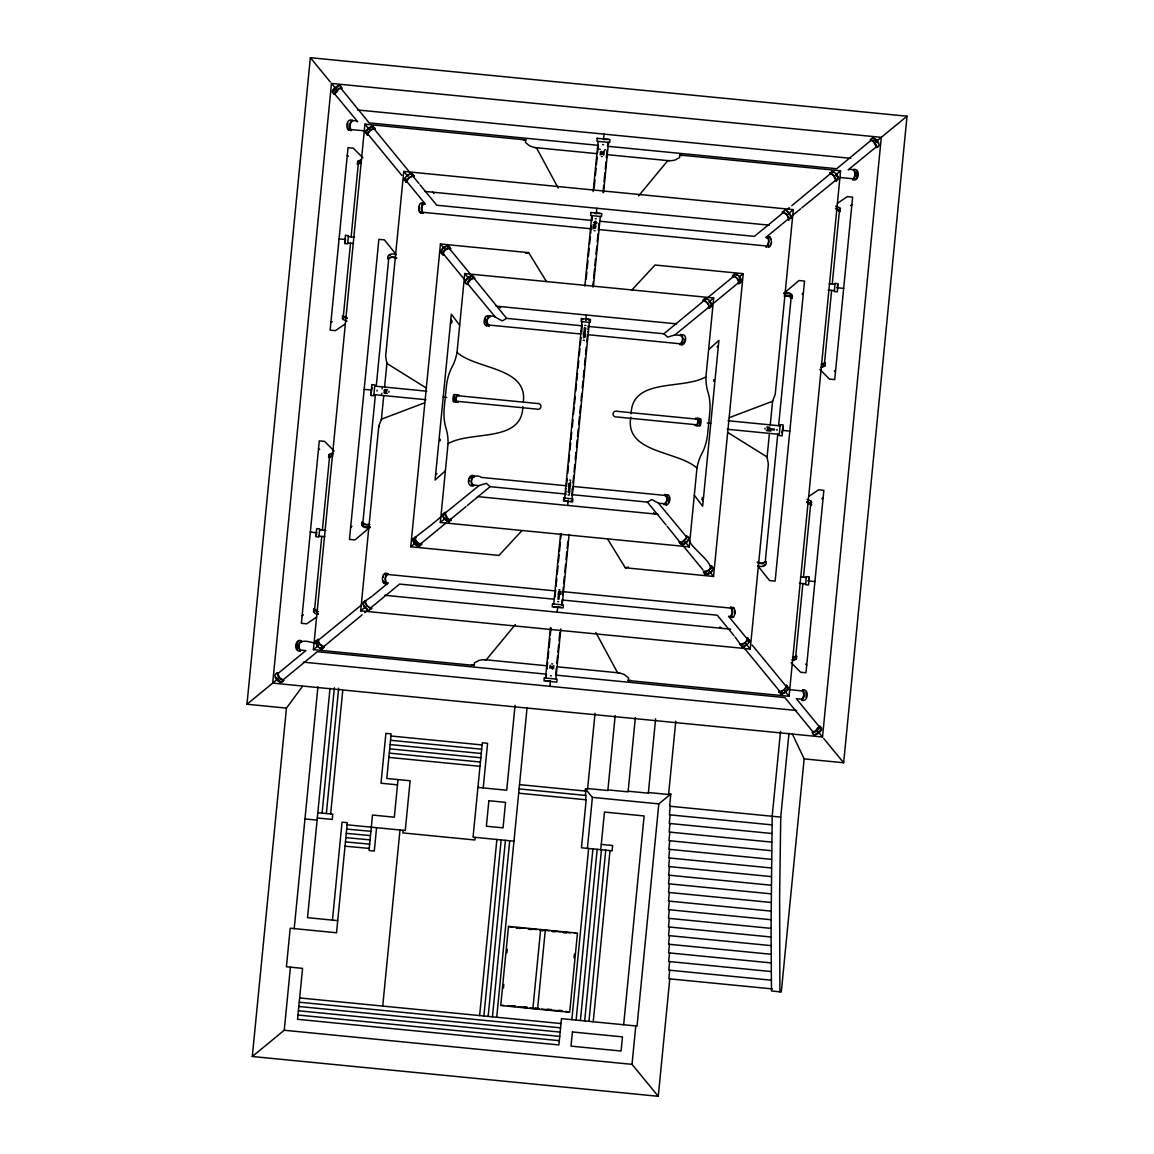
<?xml version="1.0" encoding="UTF-8"?>
<svg xmlns="http://www.w3.org/2000/svg" width="1154" height="1154" viewBox="0 0 1154 1154"><rect width="100%" height="100%" fill="white"/><g stroke="black" fill="none" stroke-linecap="round" stroke-linejoin="round"><path stroke-width="1.5" d="M792.437 734.146L804.15 758.87L781.301 991.95L771.478 990.983L771.06 928.364L772.185 816.267L780.508 731.434M552.304 666.969L552.521 669.132M559.575 592.853L559.69 594.483M570.364 483.988L570.523 486.022M583.635 336.463L583.289 333.174M594.425 227.598L594.151 224.972M601.696 153.468L601.479 151.318M788.961 733.28L780.739 817.104L779.628 896.283L779.888 991.82M469.087 481.377L469.115 480.396M684.885 340.041L684.913 339.074M445.934 523.065L421.08 543.491L421.686 544.082C418.642 549.607 413.233 543.649 412.44 539.668C420.2 533.162 431.784 525.027 440.741 516.963L440.857 516.877M421.686 544.082C418.931 546.289 412.93 539.033 415.426 536.567M708.167 297.299L732.92 276.96C732.574 271.969 743.017 284.23 738.012 283.148L713.143 303.574M732.92 276.96C735.242 275.142 740.19 281.129 738.07 283.163M732.314 276.354C735.92 269.055 746.205 281.965 738.574 283.884M286.38 708.109L246.97 704.243L310.354 57.7L907.03 116.208L843.646 762.751L804.223 758.885M331.486 83.434L272.69 683.11L822.514 737.017L881.31 137.34L331.486 83.434L336.002 88.916M669.782 978.852L658.27 1096.3L252.293 1056.501L286.452 708.109L302.435 686.442M597.743 145.303L369.15 122.887L341.007 88.396L338.713 88.959L334.516 93.734L357.697 121.761C350.311 117.333 348.652 126.738 351.379 130.489L348.566 130.2L348.854 128.887M301.252 641.711L301.338 640.802C294.833 637.83 293.39 652.616 300.343 650.957C296.131 640.932 302.478 639.46 313.787 642.937M352.287 121.242L352.374 120.333C346.69 117.91 345.349 127.719 348.595 130.214M316.773 534.086L316.023 535.543M313.484 611.519L313.744 608.879L317.494 611.086M332.698 455.989L328.587 457.417L328.977 454.445L332.741 452.916M346.993 321.115L342.724 319.355L342.493 315.677L347.296 318.057M361.49 159.714L357.726 161.243L357.336 164.214L361.447 162.786M314.638 608.98L321.75 536.422M322.384 530.061L329.496 457.489M343.387 315.778L350.499 243.22M351.133 236.858L358.245 164.286C355.85 163.983 360.207 161.949 361.231 162.353M515.348 624.574L486.223 659.843A19.488 17.93 5.6 0 0 479.054 660.405L474.366 662.901L474.323 665.44L313.412 649.659L364.938 124.156L525.849 139.922L525.387 142.432L529.513 145.779A19.488 17.93 5.6 0 0 536.437 147.726L558.161 187.987M252.293 1056.501L284.245 1030.248L290.433 967.167M294.212 928.609L317.913 686.861M330.03 688.289L307.527 917.675L337.718 920.632M322.096 813.123L334.386 687.77M326.366 813.541L338.67 688.188M372.165 387.672L370.968 393.716M330.65 813.959L342.767 690.395M370.232 527.421C366.741 528.734 359.846 527.234 361.995 522.127L365.818 524.536L369.843 524.406M396.601 258.482L392.043 257.068L387.831 258.684C386.705 253.75 392.735 253.216 395.923 254.601M362.904 522.214L375.396 394.755M376.233 386.244L388.725 258.77M377.012 391.091L377.113 390.139M381.512 394.192L381.786 393.326M382.219 388.898L382.118 387.975M727.958 432.591L767.107 456.998L768.362 464.139L750.23 649.038L360.683 610.841L378.8 425.941L381.44 419.176L424.571 402.847M729.429 417.604L772.56 401.275L775.199 394.509L793.317 209.61L403.77 171.412L385.638 356.312L386.893 363.452L426.042 387.859M332.453 920.127L342.06 822.153L347.325 822.672L336.535 932.764L290.202 928.22L286.423 966.778L302.564 968.365L297.559 1019.314L558.897 1044.933L561.464 1018.65L637.037 1026.065L658.819 803.891L670.791 794.053L668.642 793.851M381.383 419.724L383.748 395.577M384.585 387.066L386.951 362.904M388.912 392.259L389.013 391.307M554.987 590.877L387.859 574.49C384.167 576.005 385.465 581.529 386.951 583.736L384.239 583.477L384.412 582.135M385.119 574.519L385.234 573.322L387.946 573.581L387.859 574.49M418.902 183.457L412.858 176.1L409.079 177.889L406.597 181.236L425.393 204.114C420.503 203.566 421.484 211.139 423.273 213.259L420.561 212.985L420.676 211.788M421.441 204.042L421.556 202.83L424.268 203.104L424.182 203.998M376.579 827.692L374.285 851.061L369.02 850.541L372.497 815.056L394.322 817.191L398.015 779.57M522.055 530.523L498.975 555.42L410.752 546.78L440.453 243.984L528.662 252.639L546.462 281.547M382.724 1006.086L399.991 829.986M440.136 440.828L440.294 439.241M451.69 323.019L451.863 321.302M403.121 830.303L402.861 832.928L474.929 839.997L475.188 837.371M440.323 522.488L448.055 443.641A28.807 13.184 -84.4 0 0 446.079 428.581L445.646 427.052A30.119 13.79 -84.4 0 1 444.261 407.564L446.309 387.052A29.961 13.718 -84.4 0 1 450.738 369.684L452.152 366.813A28.807 13.184 -84.4 0 0 457.027 352.403L464.745 273.556L713.677 297.963L705.945 376.81A28.807 13.184 -84.4 0 0 707.921 391.87L708.354 393.399A30.119 13.79 -84.4 0 1 709.739 412.887L707.69 433.399A30.119 13.79 -84.4 0 1 702.57 452.209L701.848 453.637A28.807 13.184 -84.4 0 0 696.973 468.034L689.255 546.895L440.323 522.488L444.29 519.228L448.863 522.084L451.315 519.834L450.695 519.213L466.043 506.563M458.326 401.419L458.239 402.313L453.652 401.866A2.972 0.995 -84.4 0 1 452.959 398.808L453.104 397.322A2.972 0.995 -84.4 0 1 454.373 394.466L458.96 394.913L458.874 395.808M581.587 325.76L506.62 318.36L474.15 278.402L470.832 279.297L467.658 283.725L495.528 317.278C489.599 312.633 484.045 321.807 489.152 325.067L489.137 325.962L486.469 325.716L486.642 324.505M487.406 316.787C485.69 312.979 481.463 324.837 486.469 325.716M474.352 476.717C471.193 473.068 469.721 487.998 473.529 485.041L472.88 484.839C468.423 479.299 475.188 473.183 481.406 477.41L565.893 485.733M490.032 316.744C487.767 313.931 484.334 325.096 489.137 325.962M483.209 787.922L487.579 743.32L482.3 742.801L473.053 837.155L513.977 841.165M522.863 406.641C521.94 443.136 470.947 430.37 448.055 443.641M523.368 401.52C527.407 367.001 476.559 369.669 457.013 352.403M479.617 1015.578L496.884 839.492M483.887 1015.996L501.153 839.91M515.059 705.238L506.721 790.23L477.929 787.403M488.156 1016.414L505.423 840.328M492.441 1016.833L509.707 840.747M496.71 1017.251L527.075 707.59M503.461 988.026L503.808 984.506M506.909 952.858L507.255 949.338M545.51 678.047L550.429 627.848M593.199 191.578L598.118 141.394M545.813 681.091L550.458 680.932M546.102 678.105L546.448 674.513M546.982 669.132L547.631 662.468M548.035 658.386L548.741 651.217M549.088 647.625L549.968 638.667M550.314 635.075L551.021 627.906M594.151 188.059L594.945 179.88M595.377 175.509L596.084 168.34M596.43 164.748L597.181 157.074M597.671 152.198L598.363 145.029M553.704 604.004L560.613 533.566M584.876 286.048L591.786 215.61M554.007 607.047L560.988 607.134M554.987 597.022L555.68 589.982M556.026 586.448L556.805 578.572M557.238 574.129L558.031 566.066M558.449 561.796L559.142 554.757M559.488 551.237L560.339 542.423M560.685 538.904L561.205 533.624M564.681 498.095L581.991 321.634M586.174 279.066L586.852 272.012M587.198 268.493L587.963 260.818M588.41 256.174L589.189 248.312M589.622 243.84L590.314 236.801M590.66 233.281L591.396 225.679M591.872 220.948L592.391 215.668M565.633 494.59L565.994 490.969M566.484 485.877L567.205 478.549M567.71 473.371L568.432 466.072M568.778 462.509L569.47 455.368M569.989 450.132L570.696 442.891M571.057 439.328L571.749 432.202M572.269 426.908L572.975 419.724M573.495 414.387L574.202 407.247M574.548 403.684L575.255 396.514M575.774 391.206L576.481 384.008M576.812 380.517L577.519 373.29M578.039 368.039L578.76 360.769M579.265 355.562L579.957 348.436M580.318 344.873L581.025 337.545M581.529 332.395L582.236 325.255M565.287 501.168L568.114 500.836M550.184 665.238L549.809 668.152M592.954 228.982L593.315 224.439M600.224 154.852L600.426 151.924M551.266 667.834L551.41 666.334M557.988 599.157L558.406 594.945M558.522 593.704L558.752 591.454M568.331 492.441L568.908 486.613M569.066 485.055L569.239 483.18M583.491 337.819L583.751 335.266M583.895 333.722L584.501 327.505M594.368 228.146L594.512 226.646M594.642 225.405L595.046 221.193M601.58 154.549L601.782 152.516M549.924 686.313L550.444 681.004M557.194 612.183L557.714 606.86M567.667 505.438L568.186 500.1M585.814 320.35L586.333 315.013M596.286 213.591L596.806 208.268M603.556 139.432L604.076 134.138M552.218 667.935L552.391 666.19M558.954 599.258L559.358 595.046M559.488 593.805L559.733 591.237M595.363 227.929L595.478 226.747M595.594 225.506L596.012 221.294M602.576 154.362L602.734 152.616M570.105 486.728L569.283 495.08L568.085 494.965M570.249 485.17L570.581 481.795M584.732 337.574L584.934 335.396M585.092 333.838L585.669 328.01M553.776 665.598L553.574 668.527M561.046 591.468L560.844 594.397M603.816 155.213L604.35 150.684M588.713 319.283L585.886 319.615M571.764 495.181L572.471 488.055M572.975 482.906L573.682 475.578M574.043 472.015L574.735 464.889M575.24 459.681L575.961 452.411M576.481 447.161L577.188 439.934M577.519 436.443L578.226 429.245M578.745 423.936L579.452 416.767M579.798 413.204L580.505 406.049M581.025 400.726L581.731 393.543M582.251 388.249L582.943 381.108M583.304 377.546L584.011 370.304M584.53 365.068L585.222 357.942M585.568 354.379L586.29 347.08M586.795 341.901L587.516 334.559M588.006 329.481L588.367 325.861M561.609 604.783L562.128 599.503M562.604 594.772L563.34 587.17M563.686 583.65L564.378 576.611M564.811 572.139L565.59 564.277M566.037 559.632L566.802 551.958M567.148 548.424L567.826 541.385M572.009 498.816L589.319 322.355M592.795 286.827L593.315 281.547M593.661 278.013L594.512 269.214M594.858 265.694L595.551 258.64M595.969 254.385L596.762 246.321M597.195 241.878L597.974 233.988M598.32 230.468L599.013 223.429M599.993 213.403L594.844 213.49M562.214 604.84L569.124 534.403M593.387 286.884L600.296 216.447M555.637 675.422L556.329 668.238M556.819 663.377L557.57 655.688M557.916 652.111L558.623 644.942M559.055 640.557L559.849 632.392M602.979 192.545L603.686 185.376M604.032 181.784L604.912 172.826M605.259 169.234L605.965 162.065M606.369 157.968L607.105 150.438M607.552 145.938L607.898 142.346M608.187 139.36L603.542 139.504M555.882 679.057L560.801 628.858M603.571 192.603L608.49 142.404M532.888 1008.654L540.649 929.533M535.225 1008.884L535.312 1007.99L538.601 1008.307M542.885 930.658L542.971 929.763M537.548 1009.115L545.308 929.994M585.237 791.067L585.453 788.932L587.588 789.134L595.031 713.215M585.424 795.394L585.843 791.125L519.516 784.619M585.612 799.736L586.03 795.467L519.098 788.903M574.043 957.661L574.389 954.142M587.386 848.363L592.391 797.371L585.453 788.932M571.85 1019.674L588.627 848.493M630.791 417.229C624.588 453.205 677.268 450.536 696.987 468.048M631.137 413.81C632.031 377.3 683.197 390.153 705.945 376.81M576.12 1020.093L592.911 848.911M580.404 1020.511L597.181 849.33M600.758 849.676L604.451 812.055L644.134 815.95L623.665 1024.752M584.674 1020.929L601.465 849.748M615.183 715.581L607.841 790.519L587.646 788.528M588.944 1021.348L605.735 850.166M593.228 1021.766L610.004 850.585M635.364 717.557L628.079 791.875L607.898 789.884M663.968 503.707C667.3 503.101 667.935 496.739 664.848 495.383L664.863 494.489L668.238 494.979C672.695 498.023 667.676 508.553 663.968 503.707L658.472 503.173L686.341 536.725L686.024 538.327L682.302 541.673L679.85 542.048L667.127 526.282M679.648 343.733C682.995 343.127 683.615 336.766 680.528 335.396L680.557 334.516L683.918 334.992C688.375 338.05 683.356 348.58 679.648 343.733L588.107 334.718M666.478 504.861L666.594 503.663M667.358 495.946L667.531 494.734M655.616 718.827L648.332 793.187L628.151 791.211M658.27 1096.3L632.017 1064.349L635.782 1025.935M695.126 424.643L695.04 425.537L699.627 425.985A2.972 0.995 -84.4 0 0 700.896 423.129L701.041 421.628A2.972 0.995 -84.4 0 0 700.348 418.585L695.761 418.123L695.674 419.017M675.768 721.178L668.584 794.5L648.389 792.524M670.791 794.053L669.594 806.199L780.739 817.104M670.258 806.271L669.421 814.811L772.012 824.879M670.113 814.883L669.277 823.437L771.882 833.491M669.984 823.509L669.147 832.048L771.737 842.117M702.137 499.148L702.31 497.432M713.706 381.209L713.864 379.623M669.839 832.121L669.003 840.675L771.593 850.729M669.724 840.747L668.873 849.286L771.478 859.355M669.637 849.358L668.801 857.912L771.391 867.981M669.551 857.985L668.714 866.539L771.305 876.593M669.464 866.611L668.628 875.165L771.218 885.219M669.392 875.237L668.555 883.791L771.16 893.845M669.363 883.863L668.527 892.417L771.132 902.471M669.349 892.489L668.498 901.043L771.103 911.112M669.32 901.13L668.483 909.669L771.074 919.738M669.306 909.756L668.469 918.31L771.06 928.364M669.334 918.396L668.498 926.936L771.088 937.005M669.363 927.023L668.527 935.577L771.117 945.631M669.392 935.663L668.555 944.217L771.146 954.271M669.435 944.304L668.599 952.843L771.189 962.912M669.522 952.944L668.685 961.484L771.276 971.553M669.608 961.585L668.772 970.125L771.362 980.193M669.695 970.226L668.858 978.765L772.372 988.92M607.538 538.904L625.309 567.782L713.547 576.466L743.248 273.671L655.025 265.016L631.945 289.928M730.641 608.1L730.727 607.192L734.031 607.696L735.3 612.774L733.684 617.044L729.732 617.347C731.607 615.471 733.958 610.307 730.641 608.1L563.498 591.713M766.963 237.609L767.049 236.714L770.353 237.205L771.622 242.282L770.021 246.567L766.054 246.869C768.218 245.138 770.67 237.897 765.751 237.493L781.272 224.742M732.444 617.621L732.559 616.409M733.439 607.466L732.776 608.605M768.766 247.129L768.881 245.932M770.858 239.484L769.761 236.974M764.987 429.144L765.088 428.177M767.049 457.547L769.415 433.385M770.252 424.874L772.617 400.712M776.887 430.312L776.988 429.346M757.399 561.969L761.957 563.383L765.275 561.666L777.767 434.207M778.604 425.696L791.096 298.222L789.148 296.203L784.157 296.044M765.275 561.666L766.169 561.767C767.295 566.686 761.265 567.234 758.077 565.849M791.096 298.222L792.005 298.323C794.154 293.217 787.259 291.717 783.768 293.029M781.835 432.764L783.032 426.735M595.839 632.464L617.563 672.724A19.488 17.93 5.6 0 1 624.487 674.672L628.613 678.018L628.151 680.514L789.062 696.295L840.588 170.792L679.677 155.011L679.634 157.55L674.946 160.045A19.488 17.93 5.6 0 1 667.777 160.608L638.652 195.877M792.553 657.665L795.755 656.164L802.867 583.592M803.501 577.231L810.613 504.659L806.704 502.394M821.302 364.462L824.504 362.962L831.616 290.39M832.25 284.028L839.362 211.456L836.506 209.364M792.509 660.737L796.274 659.208L796.649 656.251L795.755 656.164M810.613 504.659L811.507 504.76L811.276 501.081L807.007 499.321M821.259 367.535L825.023 366.006L825.399 363.048L824.504 362.962M839.362 211.456L840.256 211.543L840.025 207.879L835.756 206.119M808.348 580.924L809.228 578.096M837.227 286.365L837.977 284.894M802.535 690.857L802.621 689.962C809.574 688.303 808.117 703.089 801.626 700.117L803.862 695.198L802.982 691.058L788.283 689.457M853.571 170.388L853.657 169.479C860.61 167.835 859.167 182.62 852.662 179.649C856.066 176.49 856.254 166.941 848.147 169.854L876.333 146.846L873.16 141.365L871.01 140.37L836.708 168.729L608.115 146.327M454.085 397.192L454.113 400.568M699.915 423.258L699.887 419.868M470.356 274.089L449.93 249.206L450.651 248.745C448.574 240.955 435.909 251.356 443.136 254.919L443.727 254.298L464.168 279.167M449.93 249.206C448.012 246.97 441.982 251.889 443.684 254.298M450.651 248.745C448.401 245.99 440.871 252.178 443.136 254.919M710.316 566.152C715.264 565.763 702.873 576.207 704.07 571.244C723.803 569.672 691.001 548.583 689.919 541.399L689.832 541.284M710.864 565.532C718.091 569.081 705.426 579.496 703.349 571.706M296.434 645.447L297.169 642.807M296.996 645.504L297.141 644.538M856.859 175.913L857.004 174.946M857.566 174.99L856.831 177.644M419.364 206.768L419.465 210.475M734.636 613.683L734.535 609.976M602.648 153.569L603.268 151.491M595.377 227.699L595.81 226.112M584.818 336.579L585.597 333.996M569.182 483.872L568.403 486.454M558.623 592.752L558.19 594.339M551.352 666.882L551.093 667.95M405.501 178.798L405.487 179.649M748.499 641.653L748.513 640.802M347.859 123.117L347.945 128.382M806.141 697.333L806.055 692.054M383.041 577.245L383.662 575.572M770.959 243.205L770.338 244.879M485.257 318.562L485.142 323.178M668.743 501.889L668.858 497.259M328.601 457.402L332.482 455.556M825.399 363.048L821.518 364.895M796.649 656.251L792.769 658.097M387.831 258.684L391.826 256.65L396.673 257.775M766.169 561.767L762.174 563.787L757.327 562.662M441.665 250.75L442.444 249.408M712.335 569.701L711.556 571.042M545.885 674.124L317.292 651.707L283.105 679.836L283.711 680.471C280.494 687.019 270.382 674.701 277.422 672.811L277.941 673.532L305.853 650.596L300.429 650.063M283.105 679.836L279.427 677.586L277.941 673.532M283.711 680.471C280.985 681.12 276.253 675.364 277.422 672.811M870.895 140.615C870.448 136.691 879.838 148.116 876.059 146.919M870.289 139.966C873.506 133.431 883.618 145.75 876.578 147.64M405.458 177.745L405.79 179.808M748.542 642.706L748.21 640.629M469.577 478.535L471.654 476.732M684.423 341.901L682.346 343.704M316.715 641.912L316.759 643.413M362.125 614.866L323.625 646.702L319.269 643.485L318.302 640.225L362.082 604.48M791.875 205.585L830.375 173.749L833.39 175.321L835.698 180.226L801.9 207.778M599.82 221.236L754.399 236.382L783.494 212.451L786.84 214.932L788.629 218.697L782.21 223.977M450.695 519.213L449.555 519.588L447.42 518.031L445.17 513.083L479.025 485.574M451.315 519.848C448.343 522.358 442.141 511.9 445.559 512.953M588.915 326.481L663.882 333.78L703.305 301.237C703.074 296.679 712.869 308.608 708.441 307.498L674.975 334.876M703.305 301.237C705.628 299.91 710.2 305.464 708.441 307.498M702.685 300.617C706.104 293.621 716.461 306.228 708.931 308.219M413.521 539.466L415.483 544.154L419.508 545.885M421.066 543.548C418.657 545.193 413.839 539.336 415.93 537.288M740.479 280.985L739.18 277.018M454.099 395.707L453.782 400.683M466.865 279.138L466.057 280.436A4.962 1.515 -39.4 0 0 465.956 280.956M687.135 541.313L687.943 540.014A4.962 1.515 -39.4 0 0 688.044 539.495M333.694 90.373L336.362 87.819M441.347 252.74L442.141 251.904M712.653 567.71L711.903 568.331M474.265 278.778C475.376 274.349 463.461 284.144 468.019 283.927M685.981 536.523C690.539 536.293 678.624 546.102 679.735 541.673M407.045 181.798L406.41 182.404L404.592 180.183L405.429 179.375M389.489 255.625L390.615 254.846M764.511 564.825L763.385 565.604M729.818 616.452L728.607 616.323L746.955 638.652L747.59 638.047L749.408 640.254A6.174 1.789 -39.4 0 1 749.797 641.537L746.912 644.985L742.974 647.149A6.174 1.789 -39.4 0 1 741.791 646.528L735.098 636.979M748.571 641.076L749.408 640.254M401.88 175.451L368.227 134.528L367.592 135.148L365.76 132.926L366.611 132.104M752.119 644.999L785.773 685.909L786.408 685.303L788.24 687.524A6.174 1.774 -39.4 0 1 788.615 688.794L785.715 692.227L781.792 694.405A6.174 1.774 -39.4 0 1 780.609 693.785L778.791 691.563L779.513 691.058L743.883 647.639M787.389 688.332L788.24 687.524M341.079 88.67L341.786 88.151C340.329 80.304 329.366 92.479 333.145 91.397M341.786 88.151C339.464 86.016 331.818 94.296 334.775 93.849M335.771 92.911L337.761 91.065M816.239 729.386L818.229 727.525M801.713 699.209L796.303 698.675L819.225 726.602C823.163 726.154 811.724 735.545 812.921 731.78L784.85 697.564L556.257 675.148M820.855 729.054C824.634 727.972 813.671 740.147 812.214 732.3M443.064 248.701L446.151 246.653M710.936 571.749L707.849 573.798M467.5 278.46L471.236 276.195A4.962 1.515 -39.4 0 1 472.101 276.383M467.86 278.893L470.168 277.176M435.606 474.741L436.933 473.558M717.067 346.892L718.394 345.71M686.14 541.558L683.832 543.274M686.5 541.991L682.764 544.255A4.962 1.515 -39.4 0 1 681.899 544.068M368.14 129.58L369.641 128.339M785.138 691.52L785.86 690.871M819.138 731.391L817.638 732.631M445.372 470.818L435.087 480.035L451.344 314.176L459.653 325.212M708.628 349.633L718.913 340.401L702.656 506.274L694.347 495.239M467.384 505.452L490.118 486.671L565.085 493.97M297.559 642.201L298.41 641.739M856.441 178.25L855.59 178.711M699.901 424.744L700.218 419.767M369.468 527.724L354.97 539.928L349.46 539.38L378.873 239.325L384.397 239.873L396.24 254.645M784.532 292.727L799.03 280.523L804.54 281.071L775.127 581.111L769.603 580.577L757.76 565.806M782.946 212.884L782.325 212.249L784.547 210.432A6.174 1.789 50.6 0 1 785.831 210.042L789.264 212.942L791.442 216.88A6.174 1.789 50.6 0 1 790.807 218.063L788.586 219.88L788.095 219.159M830.202 174.066L829.596 173.432L831.803 171.614A6.174 1.774 50.6 0 1 833.087 171.225L836.52 174.124L838.698 178.062A6.174 1.774 50.6 0 1 838.078 179.231L835.857 181.063L835.352 180.341M786.812 209.754L789.278 207.72M788.211 213.807L793.317 209.61M835.453 175.004L840.588 170.792M875.814 141.841L907.03 116.208M791.918 215.957L800.674 208.787M445.069 512.232L442.155 514.612L444.29 519.228M410.752 546.78L415.743 542.683M709.71 301.223L713.677 297.963M739.512 276.744L743.248 273.671M323.798 646.384L324.404 647.019L322.197 648.837A6.174 1.774 50.6 0 1 320.913 649.212L317.48 646.327L315.302 642.389A6.174 1.774 50.6 0 1 315.922 641.206L318.143 639.388L318.648 640.109M554.18 599.214L399.601 584.068L371.054 607.567L371.675 608.187L369.453 610.019A6.174 1.789 50.6 0 1 368.169 610.408L364.736 607.509L362.558 603.571A6.174 1.789 50.6 0 1 363.193 602.388L371.79 596.474M372.728 595.695L388.249 582.958L387.037 582.842M246.97 704.243L278.186 678.595M313.412 649.659L318.547 645.447M360.683 610.841L365.789 606.643M364.722 612.731L367.188 610.697M350.643 527.349L351.941 526.339M802.059 294.097L803.357 293.102M407.319 175.74L408.098 175.148M746.321 644.264L744.748 645.346M746.681 644.711L743.695 646.341M444.146 248.485L444.925 247.908M709.075 572.543L709.854 571.966M410.117 172.811L374.487 129.378L375.209 128.887L373.391 126.666A6.174 1.774 -39.4 0 0 372.208 126.046L368.285 128.209L365.385 131.657A6.174 1.774 -39.4 0 0 365.76 132.926M413.305 176.649L414.041 176.144L412.209 173.922L411.617 175.033M741.791 646.528L742.758 645.851M472.217 276.729C473.818 272.532 459.595 281.475 467.399 284.533M686.601 535.918C694.405 538.961 680.182 547.919 681.783 543.707M345.349 323.899L335.381 330.635L330.131 330.116L348.032 147.654L353.283 148.174L362.89 157.809M837.4 203.349L847.368 196.613L852.618 197.132L834.717 379.594L829.466 379.075L819.859 369.424M316.6 617.101L306.632 623.838L301.382 623.319L319.283 440.857L324.534 441.376L334.141 451.012M808.651 496.552L818.619 489.815L823.869 490.335L805.968 672.796L800.717 672.277L791.11 662.627M447.896 247.187L448.863 246.567M705.137 573.884L706.104 573.264M330.895 322.413L332.179 321.649M850.57 205.585L851.854 204.835M302.146 615.616L303.43 614.851M821.821 498.802L823.105 498.038M359.327 161.012L360.841 160.406M330.578 454.214L333.03 453.493M823.422 366.236L820.97 366.958M794.673 659.439L792.221 660.16M783.955 293.823L789.249 293.621M370.045 526.628L364.751 526.83M408.891 174.658L410.305 174.095M365.905 601.292C364.462 603.513 368.314 607.841 370.881 607.884M832.337 172.523L833.202 172.523M321.663 647.928L320.798 647.928M371.199 127.488L372.699 127.445M782.801 692.963L781.301 692.991M525.604 253.346L528.662 252.639M625.338 567.811L628.396 567.09M352.374 120.333C349.258 121.963 348.638 128.282 351.379 130.489M852.662 179.649C855.778 178.005 856.398 171.686 853.657 169.479M301.338 640.802C298.222 642.432 297.602 648.75 300.343 650.957M801.626 700.117C804.742 698.487 805.362 692.169 802.621 689.962M658.545 503.187L651.736 499.538L647.452 502.105L572.413 494.691M421.556 202.83L419.739 204.157L418.7 207.677L419.046 211.341L420.561 212.985M424.268 203.104L422.465 204.417L421.412 207.951L421.758 211.6L423.273 213.259M766.054 246.869L767.872 245.542L768.91 242.023L768.578 238.359L767.049 236.714M385.234 573.322L383.416 574.634L382.378 578.168L382.71 581.818L384.239 583.477M387.946 573.581L386.128 574.908L385.09 578.428L385.422 582.092L386.951 583.736M729.732 617.347L731.535 616.02L732.588 612.5L732.242 608.85L730.727 607.192M383.748 392.172L385.898 391.971M770.252 428.278L768.102 428.48M489.152 325.067L580.779 333.996M680.557 334.516C684.308 336.074 683.557 343.719 679.619 344.657M680.471 335.41L676.345 335.006M473.472 485.041L477.655 485.445M664.863 494.489C668.628 496.047 667.877 503.692 663.939 504.63M664.776 495.383L573.221 486.454M332.049 454.128L332.987 454.027M792.264 659.626L793.202 659.525M338.641 86.204L334.487 88.613L332.915 91.296M784.59 295.424L789.682 295.914L792.005 298.323M369.41 525.027L364.318 524.536L361.995 522.127M815.359 734.232L819.513 731.838L821.085 729.155M523.411 140.153L525.849 139.922M628.151 680.514L630.589 680.283M663.882 333.78L667.661 337.127L675.104 334.876M490.046 486.671L486.339 483.324L478.896 485.56M384.354 393.24L387.282 393.427M769.646 427.211L766.718 427.009M346.705 829.077L370.896 831.313M346.287 833.361L370.477 835.583M345.868 837.631L370.059 839.867M345.45 841.901L369.641 844.137M345.032 846.185L369.222 848.406M357.452 109.947L850.7 158.314M602.561 144.596L603.513 144.683M599.474 149.097L600.325 149.371M604.754 149.804L605.677 149.703M351.465 129.594L365.717 130.979M534.994 147.582L596.921 153.655M607.292 154.679L669.219 160.738M840.213 177.514L852.748 178.74M601.393 156.497L602.345 156.583M357.596 161.56L358.807 161.69M839.319 208.802L840.516 208.917M424.614 191.376L769.343 225.174M595.291 218.726L596.243 218.813M591.324 220.4L436.746 205.239L419.998 184.799M593.531 222.52L597.238 222.881M423.359 212.35L590.502 228.737M599.013 229.574L766.141 245.961M594.122 230.627L595.089 230.713M348.349 236.584L354.595 237.19M829.207 283.725L835.02 284.302M339.088 238.878L345.652 239.527L344.772 242.34M836.664 287.678L843.661 288.356M347.729 242.946L353.542 243.508M828.154 290.043L834.4 290.664M791.067 295.525L792.264 295.64M496.061 306.156L676.605 323.856M581.962 319.6L582.857 319.701M588.828 320.278L589.723 320.365M487.522 315.576L490.133 315.835M584.717 325.37L585.915 325.486M581.4 325.414L582.294 325.5M588.266 326.092L589.16 326.178M584.386 328.674L585.583 328.789M580.851 330.996L581.746 331.083M587.718 331.66L588.612 331.746M583.26 340.242L584.458 340.358M342.233 318.331L343.43 318.446M823.942 365.558L825.153 365.674M374.733 386.1L426.85 391.206M727.986 420.734L780.104 425.84M387.629 389.836L384.715 389.475M385.032 390.917L386.778 391.091M767.323 428.408L769.054 428.567M770.295 428.697L774.507 429.115M364.174 389.36L371.328 390.052M443.223 397.106L446.742 397.452M707.258 422.999L710.777 423.345M782.672 430.384L789.826 431.091M384.946 391.87L386.677 392.043M767.222 429.36L768.968 429.533M770.208 429.649L774.421 430.067M766.371 430.601L770.901 431.134M373.896 394.61L426.014 399.717M727.15 429.245L779.267 434.351M328.847 454.763L330.058 454.892M810.57 502.004L811.767 502.12M569.542 480.093L570.74 480.208M474.438 475.809C467.428 472.707 465.884 487.623 473.443 485.935M565.388 488.69L566.282 488.791M572.254 489.368L573.149 489.455M568.417 491.647L569.614 491.763M564.84 494.273L565.734 494.359M571.706 494.936L572.6 495.037M564.277 500.086L565.171 500.172M571.143 500.749L572.038 500.836M477.395 496.581L657.939 514.295M361.736 524.81L362.933 524.926M319.6 529.816L325.846 530.393M800.458 576.942L806.271 577.505M310.339 532.095L316.903 532.73M807.915 580.88L814.912 581.558M318.98 536.12L324.793 536.711M799.405 583.246L805.651 583.866M558.911 589.737L559.878 589.824M562.676 600.051L717.254 615.212L734.002 635.652M557.757 601.623L558.709 601.724M384.657 595.262L730.641 629.19M314.681 611.649C311.493 611.476 316.816 614.866 318.244 614.317M795.193 658.761L796.404 658.876M551.655 663.867L552.607 663.954M484.781 659.699L546.707 665.771M557.079 666.796L619.006 672.869M550.487 675.754L551.439 675.855M303.3 662.136L796.548 710.489M390.961 736.007L482.098 744.95M390.542 740.277L481.68 749.22M390.11 744.561L481.261 753.49M389.691 748.831L480.843 757.774M389.273 753.115L480.41 762.044M388.855 757.385L479.992 766.314M592.391 797.371L658.819 803.891M518.68 793.173L586.174 799.794L581.472 847.786L612.139 850.786L612.659 845.521L601.277 844.411M397.495 784.85L381.008 783.234L385.898 733.353L391.163 733.872L386.792 778.474L410.132 780.768L405.256 830.505L347.123 824.807M317.826 812.704L332.785 814.176L332.265 819.441L317.307 817.984M304.973 818.922L317.09 820.119M509.823 926.893L512.823 927.196M516.213 927.527L525.113 928.393M528.128 928.696L536.639 929.533M539.264 929.778L549.246 930.759M551.973 931.033L560.772 931.898M563.065 932.115L570.307 932.821M574.952 933.283L576.062 933.398M516.17 928.047L520.324 928.451M528.344 929.23L532.037 929.59M540.433 930.412L543.202 930.687M552.348 931.581L554.858 931.841M563.022 932.634L566.282 932.951M511.914 1005.697L515.463 1006.043M523.339 1006.807L527.364 1007.211M547.284 1009.159L551.641 1009.591M558.695 1010.284L562.027 1010.601M502.134 1005.249L503.735 1005.408M507.89 1005.826L515.131 1006.533M518.305 1006.836L527.32 1007.731M530.119 1008.005L538.932 1008.87M541.558 1009.115L550.069 1009.952M553.083 1010.255L562.618 1011.192M565.373 1011.452L568.374 1011.755M299.665 997.936L560.988 1023.555M299.247 1002.206L560.57 1027.839M298.828 1006.49L560.152 1032.109M298.41 1010.76L559.733 1036.379M297.977 1015.03L559.315 1040.663M284.245 1030.248L632.017 1064.349M740.666 282.081L740.046 281.114M413.247 538.355L413.954 539.322M835.698 206.696L837.559 207.143M835.496 208.759L839.016 209.884L840.256 211.543M347.253 318.49L343.733 317.35L342.493 315.691M806.747 501.961L810.267 503.086L811.507 504.76M318.504 611.692L314.984 610.553L313.744 608.894M318.302 613.755L316.441 613.308M768.016 429.432L770.079 430.053M385.984 391.018L383.921 390.384M506.62 318.36L502.264 320.899L495.528 317.278M679.677 155.011L682.028 155.718M471.972 664.733L474.323 665.44M737.132 275.186L734.492 274.565M819.225 726.602L816.989 730.294L812.921 731.78M707.402 299.607L706.782 299.29A4.962 1.515 50.6 0 0 705.902 299.304M786.379 210.98L789.581 213.937M367.621 609.471L364.419 606.499M834.255 172.48L831.803 171.614M319.745 647.957L322.197 648.837M372.324 127.012L368.501 128.483L366.308 131.945M368.227 134.528C367.116 132.22 372.439 127.863 374.487 129.378M785.773 685.909C786.884 688.217 781.561 692.588 779.513 691.058M781.676 693.439L785.499 691.967L787.692 688.505M746.955 638.652C748.081 640.96 742.743 645.36 740.695 643.802M417.315 544.904L415.252 543.072M447.031 520.483L444.434 517.857M790.028 294.01L790.98 294.991M363.972 526.44L363.02 525.459M874.357 139.533L876.91 142.216M279.643 680.903L277.09 678.235M834.371 370.896L835.482 371.876M347.267 155.357L348.378 156.353M805.622 664.098L806.733 665.093M318.518 448.56L319.629 449.555M432.663 192.17L434.019 193.511M719.981 626.939L721.337 628.281M704.892 298.799L705.714 299.636M448.286 520.815L449.108 521.637M872.539 138.134L875.453 139.692L878.252 143.356M281.461 682.317L278.547 680.759L275.748 677.095M383.878 582.078L383.142 580.967M310.354 57.7L330.304 81.992M364.938 124.156L369.15 129.277M403.77 171.412L407.953 176.519M332.28 92.205L334.126 94.44M499.365 306.488L500.432 307.801M473.183 276.08L474.986 278.287M440.453 243.984L444.535 248.961M464.745 273.556L469.072 278.835M684.928 541.615L689.255 546.895M709.465 571.49L713.547 576.466M647.38 502.091L666.031 524.926M703.046 569.989L683.644 546.361M679.014 542.149L680.817 544.371M653.568 512.65L654.635 513.963M819.874 726.01L821.72 728.246M746.047 643.932L750.23 649.038M784.85 691.174L789.062 696.295M817.998 731.535L822.514 737.017M823.696 738.459L843.646 762.751M856.73 171.138L857.61 174.023M297.27 649.313L296.39 646.428M836.246 174.355L837.891 177.327M835.799 174.716L836.881 176.288M788.557 213.519L789.148 214.312M364.852 606.138L365.443 606.917M318.201 645.735L317.119 644.163M317.754 646.096L315.922 641.206M702.108 499.552L703.175 500.98M450.825 319.47L451.892 320.884M709.421 301.454L710.85 303.79M708.974 301.814L709.566 302.593M378.8 425.941L379.421 426.778M837.4 178.279L838.078 179.231M790.144 217.096L790.807 218.063M363.193 602.388L363.856 603.354M739.325 278.157L739.801 278.965M414.199 541.486L414.675 542.293M790.072 214.731L790.634 216.144M363.928 605.72L363.366 604.292M443.15 516.66L447.218 521.161A4.962 1.515 50.6 0 0 448.098 521.146M856.816 172.206L857.047 173.965M297.184 648.245L296.953 646.485M375.209 128.887A6.174 1.774 -39.4 0 0 374.04 128.267L370.102 130.431L367.203 133.864A6.174 1.774 -39.4 0 0 367.592 135.148M318.143 639.388A6.174 1.774 50.6 0 0 317.523 640.571L319.701 644.495L323.134 647.394A6.174 1.774 50.6 0 0 324.404 647.019M778.791 691.563A6.174 1.774 -39.4 0 0 779.96 692.184L783.898 690.02L786.797 686.572A6.174 1.774 -39.4 0 0 786.408 685.303M835.857 181.063A6.174 1.774 50.6 0 0 836.477 179.88L834.299 175.956L830.866 173.057A6.174 1.774 50.6 0 0 829.596 173.432M412.209 173.922A6.174 1.789 -39.4 0 0 411.026 173.302L407.088 175.466L404.203 178.899A6.174 1.789 -39.4 0 0 404.592 180.183M414.026 176.144A6.174 1.789 -39.4 0 0 412.858 175.509L408.92 177.687L406.02 181.12A6.174 1.789 -39.4 0 0 406.41 182.404M782.325 212.249A6.174 1.789 50.6 0 1 783.609 211.86L787.057 214.759L789.221 218.697A6.174 1.789 50.6 0 1 788.586 219.88M739.974 644.307A6.174 1.789 -39.4 0 0 741.142 644.927L745.08 642.764L747.98 639.33A6.174 1.789 -39.4 0 0 747.59 638.047M371.675 608.187A6.174 1.789 50.6 0 1 370.391 608.576L366.943 605.691L364.779 601.753A6.174 1.789 50.6 0 1 365.414 600.57M696.814 425.711A2.972 0.995 -84.4 0 0 698.083 422.854L698.228 421.354A2.972 0.995 -84.4 0 0 697.535 418.296M457.186 394.74A2.972 0.995 -84.4 0 0 455.917 397.596L455.772 399.096A2.972 0.995 -84.4 0 0 456.465 402.14M710.59 305.348A4.962 1.515 50.6 0 1 710.402 305.68M443.41 515.102A4.962 1.515 50.6 0 1 443.598 514.756M456.046 399.385L456.566 401.246L536.019 409.035C542.034 411.098 542.87 402.573 536.567 403.424L457.114 395.634L456.046 399.385M697.954 420.792L696.987 424.802L617.433 417.027C611.13 417.878 611.966 409.353 617.981 411.401L697.434 419.19L697.954 420.792M316.701 528.604L315.907 536.754L318.893 537.043L319.687 528.893L316.701 528.604M345.45 235.402L344.657 243.552L347.642 243.84L348.436 235.69L345.45 235.402M371.862 384.614L370.795 395.505L373.781 395.793L374.848 384.902L371.862 384.614M488.863 800.717L486.368 826.221L503.043 827.851L505.539 802.362L488.863 800.717M508.496 926.374L500.735 1005.509L569.701 1012.274L577.447 933.139L508.496 926.374M544.313 677.932L544.01 680.903L556.776 682.158L557.065 679.172L544.313 677.932M597.224 138.292L596.935 141.278L609.687 142.519L609.99 139.533L597.224 138.292M552.506 603.888L552.218 606.874L563.109 607.942L563.412 604.956L552.506 603.888M590.891 212.509L590.588 215.495L601.494 216.563L601.782 213.577L590.891 212.509M563.787 498.009L563.498 500.995L572.615 501.889L572.903 498.903L563.787 498.009M581.385 318.562L581.097 321.548L590.213 322.442L590.502 319.456L581.385 318.562M572.413 1031.964L571.014 1046.13L621.083 1051.034L622.468 1036.883L572.413 1031.964M780.219 424.643L779.152 435.548L782.138 435.837L783.205 424.946L780.219 424.643M806.357 576.611L805.564 584.761L808.55 585.049L809.343 576.899L806.357 576.611M835.107 283.408L834.313 291.558L837.299 291.847L838.092 283.696L835.107 283.408"/></g></svg>
